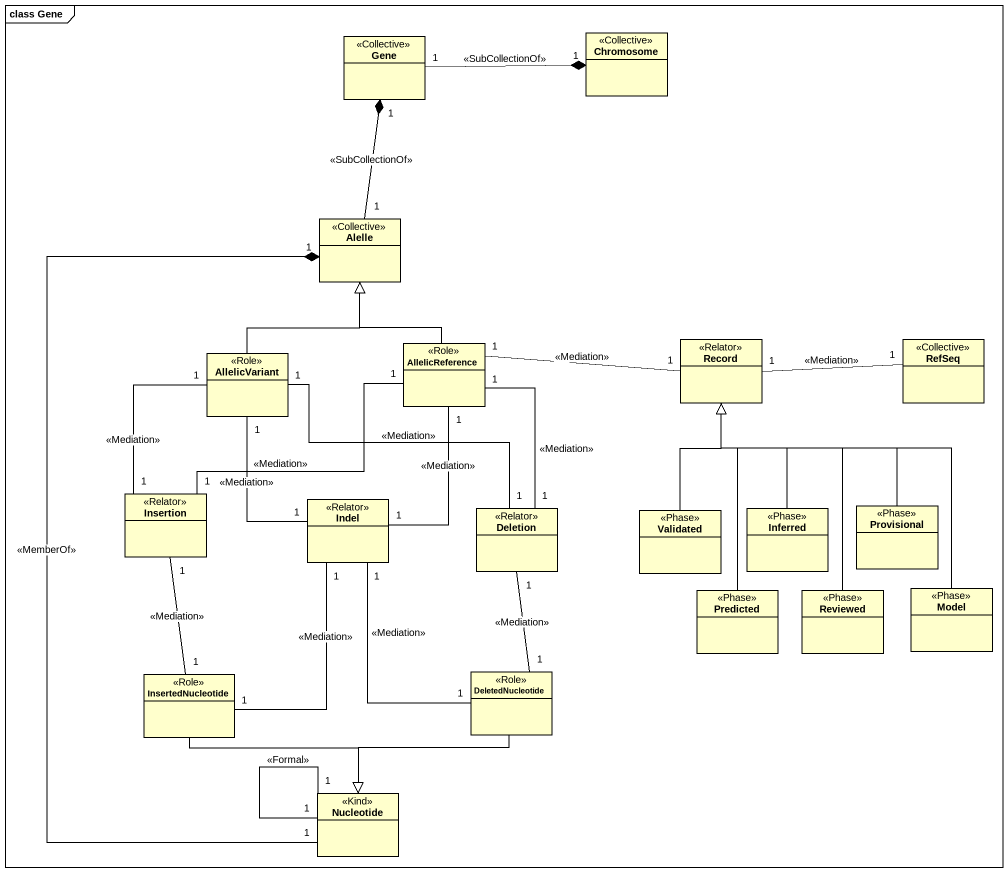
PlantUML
@startuml
mainframe class Gene
hide circle
hide empty members
class Gene <<Collective>>
class Chromosome <<Collective>>
class Alelle <<Collective>>
class AllelicVariant <<Role>>
class AllelicReference <<Role>>
class "Record" as Record_ <<Relator>>
class RefSeq <<Collective>>
class Insertion <<Relator>>
class Indel <<Relator>>
class Deletion <<Relator>>
class Validated <<Phase>>
class Inferred <<Phase>>
class Provisional <<Phase>>
class Predicted <<Phase>>
class Reviewed <<Phase>>
class Model <<Phase>>
class InsertedNucleotide <<Role>>
class DeletedNucleotide <<Role>>
class Nucleotide <<Kind>>
Gene "1" *-- "1" Alelle : <<SubCollectionOf>>
Chromosome "1" *-left- "1" Gene : <<SubCollectionOf>>
Alelle "1" *-- "1" Nucleotide : <<MemberOf>>
AllelicVariant -up-|> Alelle
AllelicReference -up-|> Alelle
Record_ "1" -left- "1" AllelicReference : <<Mediation>>
Record_ "1" -right- "1" RefSeq : <<Mediation>>
Insertion "1" -up- "1" AllelicVariant : <<Mediation>>
Insertion "1" -right- "1" AllelicReference : <<Mediation>>
Insertion "1" -- "1" InsertedNucleotide : <<Mediation>>
Indel "1" -up- "1" AllelicVariant : <<Mediation>>
Indel "1" -up- "1" AllelicReference : <<Mediation>>
Indel "1" -- "1" InsertedNucleotide : <<Mediation>>
Indel "1" -- "1" DeletedNucleotide : <<Mediation>>
Deletion "1" -left- "1" AllelicVariant : <<Mediation>>
Deletion "1" -up- "1" AllelicReference : <<Mediation>>
Deletion "1" -- "1" DeletedNucleotide : <<Mediation>>
Validated -up-|> Record_
Inferred -up-|> Record_
Provisional -up-|> Record_
Predicted -up-|> Record_
Reviewed -up-|> Record_
Model -up-|> Record_
InsertedNucleotide --|> Nucleotide
DeletedNucleotide --|> Nucleotide
Nucleotide "1" -- "1" Nucleotide : <<Formal>>
@enduml
